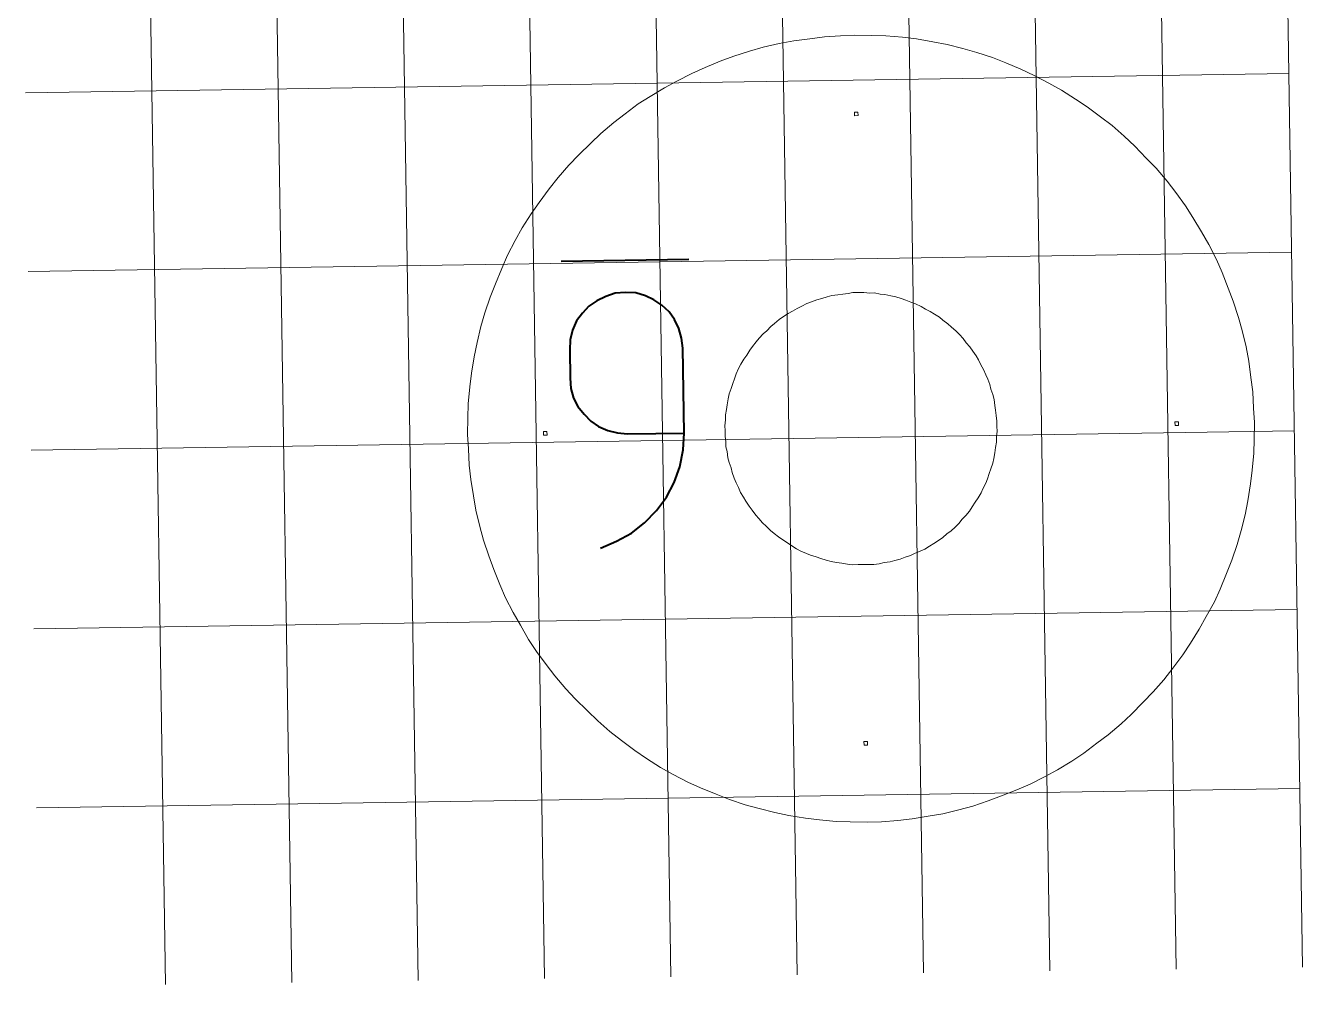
# Model space of a CAD drawing. Header units: centimetres. Extents: x -11.8 to 9.7, y -15.8 to 14.2.
# Drawn here: x -11.56 to 9.67, y -15.82 to 0.11 of the extents above; entities that cross this region are included whole.
import ezdxf

# ---------------------------------------------------------------- set-up
doc = ezdxf.new("R2010")
doc.units = ezdxf.units.CM
doc.header["$MEASUREMENT"] = 0
for name, color, linetype in [('C00-00-FF', 7, 'Continuous'), ('CBF-BF-BF', 7, 'Continuous'), ('CFF-00-00', 7, 'Continuous')]:
    doc.layers.add(name, color=color, linetype=linetype)

msp = doc.modelspace()

# ---------------------------------------------------------------- linework, layer by layer
at = {"layer": 'C00-00-FF', "color": 5, "lineweight": 13}
for points in [[(0.97263, -0.18257), (0.97263, -0.18257), (0.70343, -0.24674), (0.70343, -0.24674)], [(1.21196, -0.13894), (1.21196, -0.13894), (0.97263, -0.18257), (0.97263, -0.18257)], [(1.48161, -0.10465), (1.48161, -0.10465), (1.21196, -0.13894), (1.21196, -0.13894)], [(1.72109, -0.07109), (1.72109, -0.07109), (1.48161, -0.10465), (1.48161, -0.10465)], [(1.99079, -0.05691), (1.99079, -0.05691), (1.72109, -0.07109), (1.72109, -0.07109)], [(2.23059, -0.04319), (2.23059, -0.04319), (1.99079, -0.05691), (1.99079, -0.05691)], [(2.5109, -0.04897), (2.5109, -0.04897), (2.23059, -0.04319), (2.23059, -0.04319)], [(2.74094, -0.0555), (2.74094, -0.0555), (2.5109, -0.04897), (2.5109, -0.04897)], [(3.0213, -0.08111), (3.0213, -0.08111), (2.74094, -0.0555), (2.74094, -0.0555)], [(3.25193, -0.10776), (3.25193, -0.10776), (3.0213, -0.08111), (3.0213, -0.08111)], [(3.52253, -0.15363), (3.52253, -0.15363), (3.25193, -0.10776), (3.25193, -0.10776)], [(3.76324, -0.19997), (3.76324, -0.19997), (3.52253, -0.15363), (3.52253, -0.15363)], [(4.02437, -0.26584), (4.02437, -0.26584), (3.76324, -0.19997), (3.76324, -0.19997)], [(0.21562, -0.39418), (0.21562, -0.39418), (-0.01305, -0.47759), (-0.01305, -0.47759)], [(0.47445, -0.31004), (0.47445, -0.31004), (0.21562, -0.39418), (0.21562, -0.39418)], [(0.70343, -0.24674), (0.70343, -0.24674), (0.47445, -0.31004), (0.47445, -0.31004)], [(4.25559, -0.33242), (4.25559, -0.33242), (4.02437, -0.26584), (4.02437, -0.26584)], [(4.51676, -0.4184), (4.51676, -0.4184), (4.25559, -0.33242), (4.25559, -0.33242)], [(4.73825, -0.50499), (4.73825, -0.50499), (4.51676, -0.4184), (4.51676, -0.4184)], [(-0.26152, -0.58141), (-0.26152, -0.58141), (-0.48011, -0.68477), (-0.48011, -0.68477)], [(-0.01305, -0.47759), (-0.01305, -0.47759), (-0.26152, -0.58141), (-0.26152, -0.58141)], [(4.98994, -0.61121), (4.98994, -0.61121), (4.73825, -0.50499), (4.73825, -0.50499)], [(5.21146, -0.71791), (5.21146, -0.71791), (4.98994, -0.61121), (4.98994, -0.61121)], [(-0.72827, -0.8087), (-0.72827, -0.8087), (-0.93638, -0.92169), (-0.93638, -0.92169)], [(-0.48011, -0.68477), (-0.48011, -0.68477), (-0.72827, -0.8087), (-0.72827, -0.8087)], [(5.45366, -0.84413), (5.45366, -0.84413), (5.21146, -0.71791), (5.21146, -0.71791)], [(5.66528, -0.96103), (5.66528, -0.96103), (5.45366, -0.84413), (5.45366, -0.84413)], [(-0.93638, -0.92169), (-0.93638, -0.92169), (-1.17445, -1.06558), (-1.17445, -1.06558)], [(5.89773, -1.10726), (5.89773, -1.10726), (5.66528, -0.96103), (5.66528, -0.96103)], [(-1.37262, -1.18848), (-1.37262, -1.18848), (-1.59003, -1.3519), (-1.59003, -1.3519)], [(-1.17445, -1.06558), (-1.17445, -1.06558), (-1.37262, -1.18848), (-1.37262, -1.18848)], [(6.08966, -1.23451), (6.08966, -1.23451), (5.89773, -1.10726), (5.89773, -1.10726)], [(6.31211, -1.40098), (6.31211, -1.40098), (6.08966, -1.23451), (6.08966, -1.23451)], [(-1.59003, -1.3519), (-1.59003, -1.3519), (-1.77783, -1.49475), (-1.77783, -1.49475)], [(2.28031, -1.32264), (2.28031, -1.32264), (2.22026, -1.32355), (2.22026, -1.32355)], [(2.22026, -1.32355), (2.22026, -1.32355), (2.22118, -1.38361), (2.22118, -1.38361)], [(2.22118, -1.38361), (2.22118, -1.38361), (2.28123, -1.38269), (2.28123, -1.38269)], [(2.28123, -1.38269), (2.28123, -1.38269), (2.28031, -1.32264), (2.28031, -1.32264)], [(6.50462, -1.54808), (6.50462, -1.54808), (6.31211, -1.40098), (6.31211, -1.40098)], [(-1.99519, -1.67801), (-1.99519, -1.67801), (-2.16258, -1.84066), (-2.16258, -1.84066)], [(-1.77783, -1.49475), (-1.77783, -1.49475), (-1.99519, -1.67801), (-1.99519, -1.67801)], [(6.70737, -1.72518), (6.70737, -1.72518), (6.50462, -1.54808), (6.50462, -1.54808)], [(-2.16258, -1.84066), (-2.16258, -1.84066), (-2.35968, -2.03367), (-2.35968, -2.03367)], [(6.87981, -1.89243), (6.87981, -1.89243), (6.70737, -1.72518), (6.70737, -1.72518)], [(7.07281, -2.08953), (7.07281, -2.08953), (6.87981, -1.89243), (6.87981, -1.89243)], [(-2.35968, -2.03367), (-2.35968, -2.03367), (-2.5272, -2.20637), (-2.5272, -2.20637)], [(7.23547, -2.25719), (7.23547, -2.25719), (7.07281, -2.08953), (7.07281, -2.08953)], [(-2.5272, -2.20637), (-2.5272, -2.20637), (-2.70403, -2.40913), (-2.70403, -2.40913)], [(7.41872, -2.47429), (7.41872, -2.47429), (7.23547, -2.25719), (7.23547, -2.25719)], [(-2.70403, -2.40913), (-2.70403, -2.40913), (-2.85112, -2.60137), (-2.85112, -2.60137)], [(7.56184, -2.66209), (7.56184, -2.66209), (7.41872, -2.47429), (7.41872, -2.47429)], [(-2.85112, -2.60137), (-2.85112, -2.60137), (-3.01787, -2.82381), (-3.01787, -2.82381)], [(7.725, -2.87975), (7.725, -2.87975), (7.56184, -2.66209), (7.56184, -2.66209)], [(-3.01787, -2.82381), (-3.01787, -2.82381), (-3.15491, -3.0159), (-3.15491, -3.0159)], [(7.84816, -3.07793), (7.84816, -3.07793), (7.725, -2.87975), (7.725, -2.87975)], [(-3.15491, -3.0159), (-3.15491, -3.0159), (-3.30139, -3.24836), (-3.30139, -3.24836)], [(7.99178, -3.31573), (7.99178, -3.31573), (7.84816, -3.07793), (7.84816, -3.07793)], [(-3.30139, -3.24836), (-3.30139, -3.24836), (-3.41829, -3.46025), (-3.41829, -3.46025)], [(8.11509, -3.52394), (8.11509, -3.52394), (7.99178, -3.31573), (7.99178, -3.31573)], [(-3.41829, -3.46025), (-3.41829, -3.46025), (-3.54452, -3.70218), (-3.54452, -3.70218)], [(8.23875, -3.77211), (8.23875, -3.77211), (8.11509, -3.52394), (8.11509, -3.52394)], [(-3.54452, -3.70218), (-3.54452, -3.70218), (-3.64117, -3.92355), (-3.64117, -3.92355)], [(8.33207, -3.99058), (8.33207, -3.99058), (8.23875, -3.77211), (8.23875, -3.77211)], [(-3.64117, -3.92355), (-3.64117, -3.92355), (-3.74739, -4.17522), (-3.74739, -4.17522)], [(8.43605, -4.24912), (8.43605, -4.24912), (8.33207, -3.99058), (8.33207, -3.99058)], [(-3.74739, -4.17522), (-3.74739, -4.17522), (-3.83398, -4.39672), (-3.83398, -4.39672)], [(-3.83398, -4.39672), (-3.83398, -4.39672), (-3.91995, -4.65788), (-3.91995, -4.65788)], [(1.50819, -4.47487), (1.50819, -4.47487), (1.59794, -4.44361), (1.59794, -4.44361)], [(1.59794, -4.44361), (1.59794, -4.44361), (1.67754, -4.42228), (1.67754, -4.42228)], [(1.67754, -4.42228), (1.67754, -4.42228), (1.76702, -4.39101), (1.76702, -4.39101)], [(1.76702, -4.39101), (1.76702, -4.39101), (1.84661, -4.36968), (1.84661, -4.36968)], [(1.84661, -4.36968), (1.84661, -4.36968), (1.94646, -4.35836), (1.94646, -4.35836)], [(1.94646, -4.35836), (1.94646, -4.35836), (2.02647, -4.3471), (2.02647, -4.3471)], [(2.02647, -4.3471), (2.02647, -4.3471), (2.11626, -4.33566), (2.11626, -4.33566)], [(2.11626, -4.33566), (2.11626, -4.33566), (2.196, -4.32439), (2.196, -4.32439)], [(2.196, -4.32439), (2.196, -4.32439), (2.29601, -4.32286), (2.29601, -4.32286)], [(2.29601, -4.32286), (2.29601, -4.32286), (2.37616, -4.32164), (2.37616, -4.32164)], [(2.37616, -4.32164), (2.37616, -4.32164), (2.47632, -4.33015), (2.47632, -4.33015)], [(2.47632, -4.33015), (2.47632, -4.33015), (2.55621, -4.32894), (2.55621, -4.32894)], [(2.55621, -4.32894), (2.55621, -4.32894), (2.64647, -4.34766), (2.64647, -4.34766)], [(2.64647, -4.34766), (2.64647, -4.34766), (2.72678, -4.35622), (2.72678, -4.35622)], [(2.72678, -4.35622), (2.72678, -4.35622), (2.82709, -4.37481), (2.82709, -4.37481)], [(2.82709, -4.37481), (2.82709, -4.37481), (2.90728, -4.39369), (2.90728, -4.39369)], [(2.90728, -4.39369), (2.90728, -4.39369), (2.99769, -4.42221), (2.99769, -4.42221)], [(2.99769, -4.42221), (2.99769, -4.42221), (3.07831, -4.45088), (3.07831, -4.45088)], [(3.07831, -4.45088), (3.07831, -4.45088), (3.15867, -4.47982), (3.15867, -4.47982)], [(8.51956, -4.46773), (8.51956, -4.46773), (8.43605, -4.24912), (8.43605, -4.24912)], [(-3.91995, -4.65788), (-3.91995, -4.65788), (-3.98654, -4.8891), (-3.98654, -4.8891)], [(1.12115, -4.67106), (1.12115, -4.67106), (1.19064, -4.62977), (1.19064, -4.62977)], [(1.19064, -4.62977), (1.19064, -4.62977), (1.26992, -4.5886), (1.26992, -4.5886)], [(1.26992, -4.5886), (1.26992, -4.5886), (1.34947, -4.54743), (1.34947, -4.54743)], [(1.34947, -4.54743), (1.34947, -4.54743), (1.42876, -4.50627), (1.42876, -4.50627)], [(1.42876, -4.50627), (1.42876, -4.50627), (1.50819, -4.47487), (1.50819, -4.47487)], [(3.15867, -4.47982), (3.15867, -4.47982), (3.23902, -4.50849), (3.23902, -4.50849)], [(3.23902, -4.50849), (3.23902, -4.50849), (3.32999, -4.55711), (3.32999, -4.55711)], [(3.32999, -4.55711), (3.32999, -4.55711), (3.40045, -4.59599), (3.40045, -4.59599)], [(3.40045, -4.59599), (3.40045, -4.59599), (3.48121, -4.63498), (3.48121, -4.63498)], [(3.48121, -4.63498), (3.48121, -4.63498), (3.55182, -4.68365), (3.55182, -4.68365)], [(8.60359, -4.73662), (8.60359, -4.73662), (8.51956, -4.46773), (8.51956, -4.46773)], [(0.83441, -4.88528), (0.83441, -4.88528), (0.89369, -4.83436), (0.89369, -4.83436)], [(0.89369, -4.83436), (0.89369, -4.83436), (0.97266, -4.77308), (0.97266, -4.77308)], [(0.97266, -4.77308), (0.97266, -4.77308), (1.04201, -4.72201), (1.04201, -4.72201)], [(1.04201, -4.72201), (1.04201, -4.72201), (1.12115, -4.67106), (1.12115, -4.67106)], [(3.55182, -4.68365), (3.55182, -4.68365), (3.63274, -4.73243), (3.63274, -4.73243)], [(3.63274, -4.73243), (3.63274, -4.73243), (3.6933, -4.78151), (3.6933, -4.78151)], [(3.6933, -4.78151), (3.6933, -4.78151), (3.77437, -4.84033), (3.77437, -4.84033)], [(3.77437, -4.84033), (3.77437, -4.84033), (3.83508, -4.89949), (3.83508, -4.89949)], [(8.667, -4.95553), (8.667, -4.95553), (8.60359, -4.73662), (8.60359, -4.73662)], [(-3.98654, -4.8891), (-3.98654, -4.8891), (-4.05241, -5.14997), (-4.05241, -5.14997)], [(0.58822, -5.1391), (0.58822, -5.1391), (0.63731, -5.07828), (0.63731, -5.07828)], [(0.63731, -5.07828), (0.63731, -5.07828), (0.70634, -5.00737), (0.70634, -5.00737)], [(0.70634, -5.00737), (0.70634, -5.00737), (0.76537, -4.95646), (0.76537, -4.95646)], [(0.76537, -4.95646), (0.76537, -4.95646), (0.83441, -4.88528), (0.83441, -4.88528)], [(3.83508, -4.89949), (3.83508, -4.89949), (3.90611, -4.95846), (3.90611, -4.95846)], [(3.90611, -4.95846), (3.90611, -4.95846), (3.96708, -5.0176), (3.96708, -5.0176)], [(3.96708, -5.0176), (3.96708, -5.0176), (4.02821, -5.08652), (4.02821, -5.08652)], [(4.02821, -5.08652), (4.02821, -5.08652), (4.07927, -5.15585), (4.07927, -5.15585)], [(8.73119, -5.22473), (8.73119, -5.22473), (8.667, -4.95553), (8.667, -4.95553)], [(-4.05241, -5.14997), (-4.05241, -5.14997), (-4.09874, -5.39069), (-4.09874, -5.39069)], [(0.43154, -5.36166), (0.43154, -5.36166), (0.48031, -5.28073), (0.48031, -5.28073)], [(0.48031, -5.28073), (0.48031, -5.28073), (0.5294, -5.22018), (0.5294, -5.22018)], [(0.5294, -5.22018), (0.5294, -5.22018), (0.58822, -5.1391), (0.58822, -5.1391)], [(4.07927, -5.15585), (4.07927, -5.15585), (4.14013, -5.22478), (4.14013, -5.22478)], [(4.14013, -5.22478), (4.14013, -5.22478), (4.1912, -5.29412), (4.1912, -5.29412)], [(4.1912, -5.29412), (4.1912, -5.29412), (4.24242, -5.37327), (4.24242, -5.37327)], [(8.7748, -5.46407), (8.7748, -5.46407), (8.73119, -5.22473), (8.73119, -5.22473)], [(-4.09874, -5.39069), (-4.09874, -5.39069), (-4.14462, -5.66156), (-4.14462, -5.66156)], [(0.29494, -5.58364), (0.29494, -5.58364), (0.33382, -5.51319), (0.33382, -5.51319)], [(0.33382, -5.51319), (0.33382, -5.51319), (0.3826, -5.43226), (0.3826, -5.43226)], [(0.3826, -5.43226), (0.3826, -5.43226), (0.43154, -5.36166), (0.43154, -5.36166)], [(4.24242, -5.37327), (4.24242, -5.37327), (4.28371, -5.44275), (4.28371, -5.44275)], [(4.28371, -5.44275), (4.28371, -5.44275), (4.32488, -5.52204), (4.32488, -5.52204)], [(8.80882, -5.73372), (8.80882, -5.73372), (8.7748, -5.46407), (8.7748, -5.46407)], [(-4.14462, -5.66156), (-4.14462, -5.66156), (-4.17126, -5.89192), (-4.17126, -5.89192)], [(0.2277, -5.75481), (0.2277, -5.75481), (0.25638, -5.6742), (0.25638, -5.6742)], [(0.25638, -5.6742), (0.25638, -5.6742), (0.29494, -5.58364), (0.29494, -5.58364)], [(4.32488, -5.52204), (4.32488, -5.52204), (4.36604, -5.60159), (4.36604, -5.60159)], [(4.36604, -5.60159), (4.36604, -5.60159), (4.40737, -5.69091), (4.40737, -5.69091)], [(4.40737, -5.69091), (4.40737, -5.69091), (4.4386, -5.76031), (4.4386, -5.76031)], [(-4.17126, -5.89192), (-4.17126, -5.89192), (-4.19688, -6.17253), (-4.19688, -6.17253)], [(0.14131, -6.0062), (0.14131, -6.0062), (0.17009, -5.91551), (0.17009, -5.91551)], [(0.17009, -5.91551), (0.17009, -5.91551), (0.19877, -5.83517), (0.19877, -5.83517)], [(0.19877, -5.83517), (0.19877, -5.83517), (0.2277, -5.75481), (0.2277, -5.75481)], [(4.4386, -5.76031), (4.4386, -5.76031), (4.46986, -5.84979), (4.46986, -5.84979)], [(4.46986, -5.84979), (4.46986, -5.84979), (4.4912, -5.92965), (4.4912, -5.92965)], [(4.4912, -5.92965), (4.4912, -5.92965), (4.52246, -6.01914), (4.52246, -6.01914)], [(8.84265, -5.97321), (8.84265, -5.97321), (8.80882, -5.73372), (8.80882, -5.73372)], [(0.10412, -6.1867), (0.10412, -6.1867), (0.1227, -6.08639), (0.1227, -6.08639)], [(0.1227, -6.08639), (0.1227, -6.08639), (0.14131, -6.0062), (0.14131, -6.0062)], [(4.52246, -6.01914), (4.52246, -6.01914), (4.54379, -6.09872), (4.54379, -6.09872)], [(4.54379, -6.09872), (4.54379, -6.09872), (4.55511, -6.19858), (4.55511, -6.19858)], [(8.85683, -6.2429), (8.85683, -6.2429), (8.84265, -5.97321), (8.84265, -5.97321)], [(-4.19688, -6.17253), (-4.19688, -6.17253), (-4.20341, -6.40257), (-4.20341, -6.40257)], [(0.07683, -6.35726), (0.07683, -6.35726), (0.09529, -6.26675), (0.09529, -6.26675)], [(0.07804, -6.43715), (0.07804, -6.43715), (0.07683, -6.35726), (0.07683, -6.35726)], [(0.09529, -6.26675), (0.09529, -6.26675), (0.10412, -6.1867), (0.10412, -6.1867)], [(4.55511, -6.19858), (4.55511, -6.19858), (4.56639, -6.27859), (4.56639, -6.27859)], [(4.56639, -6.27859), (4.56639, -6.27859), (4.57782, -6.36837), (4.57782, -6.36837)], [(8.87029, -6.4827), (8.87029, -6.4827), (8.85683, -6.2429), (8.85683, -6.2429)], [(-4.20341, -6.40257), (-4.20341, -6.40257), (-4.20918, -6.68263), (-4.20918, -6.68263)], [(0.06952, -6.53731), (0.06952, -6.53731), (0.07804, -6.43715), (0.07804, -6.43715)], [(0.07073, -6.6172), (0.07073, -6.6172), (0.06952, -6.53731), (0.06952, -6.53731)], [(4.57782, -6.36837), (4.57782, -6.36837), (4.58925, -6.45817), (4.58925, -6.45817)], [(4.58925, -6.45817), (4.58925, -6.45817), (4.59061, -6.54812), (4.59061, -6.54812)], [(4.59061, -6.54812), (4.59061, -6.54812), (4.59185, -6.62828), (4.59185, -6.62828)], [(7.61003, -6.47206), (7.61003, -6.47206), (7.54997, -6.47297), (7.54997, -6.47297)], [(7.54997, -6.47297), (7.54997, -6.47297), (7.55089, -6.53303), (7.55089, -6.53303)], [(7.55089, -6.53303), (7.55089, -6.53303), (7.61095, -6.53211), (7.61095, -6.53211)], [(7.61095, -6.53211), (7.61095, -6.53211), (7.61003, -6.47206), (7.61003, -6.47206)], [(8.86478, -6.76302), (8.86478, -6.76302), (8.87029, -6.4827), (8.87029, -6.4827)], [(-4.20918, -6.68263), (-4.20918, -6.68263), (-4.19547, -6.92243), (-4.19547, -6.92243)], [(-2.88953, -6.63255), (-2.88953, -6.63255), (-2.94957, -6.63347), (-2.94957, -6.63347)], [(-2.94957, -6.63347), (-2.94957, -6.63347), (-2.94866, -6.69352), (-2.94866, -6.69352)], [(-2.94866, -6.69352), (-2.94866, -6.69352), (-2.88861, -6.69261), (-2.88861, -6.69261)], [(-2.88861, -6.69261), (-2.88861, -6.69261), (-2.88953, -6.63255), (-2.88953, -6.63255)], [(0.07226, -6.7172), (0.07226, -6.7172), (0.07073, -6.6172), (0.07073, -6.6172)], [(0.08355, -6.79721), (0.08355, -6.79721), (0.07226, -6.7172), (0.07226, -6.7172)], [(4.59185, -6.62828), (4.59185, -6.62828), (4.58332, -6.72843), (4.58332, -6.72843)], [(4.58332, -6.72843), (4.58332, -6.72843), (4.58455, -6.80833), (4.58455, -6.80833)], [(8.85824, -6.99306), (8.85824, -6.99306), (8.86478, -6.76302), (8.86478, -6.76302)], [(-4.19547, -6.92243), (-4.19547, -6.92243), (-4.18129, -7.19238), (-4.18129, -7.19238)], [(0.08492, -6.88717), (0.08492, -6.88717), (0.08355, -6.79721), (0.08355, -6.79721)], [(0.10598, -6.96674), (0.10598, -6.96674), (0.08492, -6.88717), (0.08492, -6.88717)], [(0.11757, -7.0666), (0.11757, -7.0666), (0.10598, -6.96674), (0.10598, -6.96674)], [(4.55739, -6.98868), (4.55739, -6.98868), (4.53866, -7.07894), (4.53866, -7.07894)], [(4.56581, -6.89858), (4.56581, -6.89858), (4.55739, -6.98868), (4.55739, -6.98868)], [(4.58455, -6.80833), (4.58455, -6.80833), (4.56581, -6.89858), (4.56581, -6.89858)], [(8.83236, -7.27342), (8.83236, -7.27342), (8.85824, -6.99306), (8.85824, -6.99306)], [(-4.18129, -7.19238), (-4.18129, -7.19238), (-4.15752, -7.43201), (-4.15752, -7.43201)], [(0.13889, -7.14619), (0.13889, -7.14619), (0.11757, -7.0666), (0.11757, -7.0666)], [(0.17017, -7.23594), (0.17017, -7.23594), (0.13889, -7.14619), (0.13889, -7.14619)], [(4.51978, -7.1594), (4.51978, -7.1594), (4.49126, -7.2498), (4.49126, -7.2498)], [(4.53866, -7.07894), (4.53866, -7.07894), (4.51978, -7.1594), (4.51978, -7.1594)], [(0.19149, -7.31554), (0.19149, -7.31554), (0.17017, -7.23594), (0.17017, -7.23594)], [(0.22276, -7.40503), (0.22276, -7.40503), (0.19149, -7.31554), (0.19149, -7.31554)], [(0.25415, -7.48472), (0.25415, -7.48472), (0.22276, -7.40503), (0.22276, -7.40503)], [(4.43381, -7.42084), (4.43381, -7.42084), (4.40499, -7.49114), (4.40499, -7.49114)], [(4.4626, -7.33015), (4.4626, -7.33015), (4.43381, -7.42084), (4.43381, -7.42084)], [(4.49126, -7.2498), (4.49126, -7.2498), (4.4626, -7.33015), (4.4626, -7.33015)], [(8.80598, -7.50403), (8.80598, -7.50403), (8.83236, -7.27342), (8.83236, -7.27342)], [(-4.15752, -7.43201), (-4.15752, -7.43201), (-4.11344, -7.70152), (-4.11344, -7.70152)], [(0.29531, -7.56401), (0.29531, -7.56401), (0.25415, -7.48472), (0.25415, -7.48472)], [(0.32644, -7.64344), (0.32644, -7.64344), (0.29531, -7.56401), (0.29531, -7.56401)], [(4.35636, -7.58184), (4.35636, -7.58184), (4.32728, -7.65241), (4.32728, -7.65241)], [(4.40499, -7.49114), (4.40499, -7.49114), (4.35636, -7.58184), (4.35636, -7.58184)], [(8.76025, -7.78469), (8.76025, -7.78469), (8.80598, -7.50403), (8.80598, -7.50403)], [(-4.11344, -7.70152), (-4.11344, -7.70152), (-4.06981, -7.94086), (-4.06981, -7.94086)], [(0.37766, -7.72284), (0.37766, -7.72284), (0.32644, -7.64344), (0.32644, -7.64344)], [(0.41868, -7.79207), (0.41868, -7.79207), (0.37766, -7.72284), (0.37766, -7.72284)], [(0.46991, -7.87146), (0.46991, -7.87146), (0.41868, -7.79207), (0.41868, -7.79207)], [(4.22956, -7.80394), (4.22956, -7.80394), (4.18079, -7.88459), (4.18079, -7.88459)], [(4.27849, -7.73307), (4.27849, -7.73307), (4.22956, -7.80394), (4.22956, -7.80394)], [(4.32728, -7.65241), (4.32728, -7.65241), (4.27849, -7.73307), (4.27849, -7.73307)], [(8.71378, -8.01536), (8.71378, -8.01536), (8.76025, -7.78469), (8.76025, -7.78469)], [(-4.06981, -7.94086), (-4.06981, -7.94086), (-4.00564, -8.20979), (-4.00564, -8.20979)], [(0.52096, -7.94054), (0.52096, -7.94054), (0.46991, -7.87146), (0.46991, -7.87146)], [(0.58224, -8.01978), (0.58224, -8.01978), (0.52096, -7.94054), (0.52096, -7.94054)], [(0.63316, -8.07881), (0.63316, -8.07881), (0.58224, -8.01978), (0.58224, -8.01978)], [(4.07314, -8.02623), (4.07314, -8.02623), (4.01401, -8.0872), (4.01401, -8.0872)], [(4.13186, -7.95547), (4.13186, -7.95547), (4.07314, -8.02623), (4.07314, -8.02623)], [(4.18079, -7.88459), (4.18079, -7.88459), (4.13186, -7.95547), (4.13186, -7.95547)], [(8.64764, -8.27648), (8.64764, -8.27648), (8.71378, -8.01536), (8.71378, -8.01536)], [(-4.00564, -8.20979), (-4.00564, -8.20979), (-3.94207, -8.43876), (-3.94207, -8.43876)], [(0.69429, -8.148), (0.69429, -8.148), (0.63316, -8.07881), (0.63316, -8.07881)], [(0.75525, -8.20713), (0.75525, -8.20713), (0.69429, -8.148), (0.69429, -8.148)], [(0.82617, -8.27591), (0.82617, -8.27591), (0.75525, -8.20713), (0.75525, -8.20713)], [(0.88698, -8.32499), (0.88698, -8.32499), (0.82617, -8.27591), (0.82617, -8.27591)], [(3.89587, -8.21893), (3.89587, -8.21893), (3.82695, -8.28005), (3.82695, -8.28005)], [(3.95502, -8.15822), (3.95502, -8.15822), (3.89587, -8.21893), (3.89587, -8.21893)], [(4.01401, -8.0872), (4.01401, -8.0872), (3.95502, -8.15822), (3.95502, -8.15822)], [(8.58131, -8.50745), (8.58131, -8.50745), (8.64764, -8.27648), (8.64764, -8.27648)], [(-3.94207, -8.43876), (-3.94207, -8.43876), (-3.85821, -8.69759), (-3.85821, -8.69759)], [(0.958, -8.38398), (0.958, -8.38398), (0.88698, -8.32499), (0.88698, -8.32499)], [(1.02861, -8.4329), (1.02861, -8.4329), (0.958, -8.38398), (0.958, -8.38398)], [(1.10953, -8.48168), (1.10953, -8.48168), (1.02861, -8.4329), (1.02861, -8.4329)], [(1.18014, -8.53062), (1.18014, -8.53062), (1.10953, -8.48168), (1.10953, -8.48168)], [(3.61935, -8.44331), (3.61935, -8.44331), (3.54022, -8.49454), (3.54022, -8.49454)], [(3.68869, -8.39223), (3.68869, -8.39223), (3.61935, -8.44331), (3.61935, -8.44331)], [(3.75761, -8.33111), (3.75761, -8.33111), (3.68869, -8.39223), (3.68869, -8.39223)], [(3.82695, -8.28005), (3.82695, -8.28005), (3.75761, -8.33111), (3.75761, -8.33111)], [(-3.85821, -8.69759), (-3.85821, -8.69759), (-3.7748, -8.92652), (-3.7748, -8.92652)], [(1.26106, -8.57939), (1.26106, -8.57939), (1.18014, -8.53062), (1.18014, -8.53062)], [(1.33152, -8.61827), (1.33152, -8.61827), (1.26106, -8.57939), (1.26106, -8.57939)], [(1.42208, -8.65684), (1.42208, -8.65684), (1.33152, -8.61827), (1.33152, -8.61827)], [(1.49265, -8.68592), (1.49265, -8.68592), (1.42208, -8.65684), (1.42208, -8.65684)], [(1.58304, -8.71445), (1.58304, -8.71445), (1.49265, -8.68592), (1.49265, -8.68592)], [(3.15291, -8.69045), (3.15291, -8.69045), (3.06342, -8.72199), (3.06342, -8.72199)], [(3.22256, -8.65948), (3.22256, -8.65948), (3.15291, -8.69045), (3.15291, -8.69045)], [(3.31189, -8.61816), (3.31189, -8.61816), (3.22256, -8.65948), (3.22256, -8.65948)], [(3.39158, -8.58677), (3.39158, -8.58677), (3.31189, -8.61816), (3.31189, -8.61816)], [(3.47073, -8.53555), (3.47073, -8.53555), (3.39158, -8.58677), (3.39158, -8.58677)], [(3.54022, -8.49454), (3.54022, -8.49454), (3.47073, -8.53555), (3.47073, -8.53555)], [(8.49534, -8.76886), (8.49534, -8.76886), (8.58131, -8.50745), (8.58131, -8.50745)], [(1.66367, -8.74338), (1.66367, -8.74338), (1.58304, -8.71445), (1.58304, -8.71445)], [(1.75407, -8.7719), (1.75407, -8.7719), (1.66367, -8.74338), (1.66367, -8.74338)], [(1.83428, -8.79078), (1.83428, -8.79078), (1.75407, -8.7719), (1.75407, -8.7719)], [(1.92453, -8.80925), (1.92453, -8.80925), (1.83428, -8.79078), (1.83428, -8.79078)], [(2.01463, -8.81791), (2.01463, -8.81791), (1.92453, -8.80925), (1.92453, -8.80925)], [(2.10515, -8.83664), (2.10515, -8.83664), (2.01463, -8.81791), (2.01463, -8.81791)], [(2.18519, -8.84521), (2.18519, -8.84521), (2.10515, -8.83664), (2.10515, -8.83664)], [(2.28519, -8.84368), (2.28519, -8.84368), (2.18519, -8.84521), (2.18519, -8.84521)], [(2.36509, -8.84246), (2.36509, -8.84246), (2.28519, -8.84368), (2.28519, -8.84368)], [(2.45531, -8.84108), (2.45531, -8.84108), (2.36509, -8.84246), (2.36509, -8.84246)], [(2.54525, -8.83971), (2.54525, -8.83971), (2.45531, -8.84108), (2.45531, -8.84108)], [(2.63505, -8.82854), (2.63505, -8.82854), (2.54525, -8.83971), (2.54525, -8.83971)], [(2.71463, -8.80721), (2.71463, -8.80721), (2.63505, -8.82854), (2.63505, -8.82854)], [(2.81448, -8.79565), (2.81448, -8.79565), (2.71463, -8.80721), (2.71463, -8.80721)], [(2.89434, -8.77458), (2.89434, -8.77458), (2.81448, -8.79565), (2.81448, -8.79565)], [(2.98398, -8.7531), (2.98398, -8.7531), (2.89434, -8.77458), (2.89434, -8.77458)], [(3.06342, -8.72199), (3.06342, -8.72199), (2.98398, -8.7531), (2.98398, -8.7531)], [(8.40849, -8.99009), (8.40849, -8.99009), (8.49534, -8.76886), (8.49534, -8.76886)], [(-3.7748, -8.92652), (-3.7748, -8.92652), (-3.67097, -9.17474), (-3.67097, -9.17474)], [(8.30267, -9.25182), (8.30267, -9.25182), (8.40849, -8.99009), (8.40849, -8.99009)], [(-3.67097, -9.17474), (-3.67097, -9.17474), (-3.5774, -9.39346), (-3.5774, -9.39346)], [(8.20588, -9.4634), (8.20588, -9.4634), (8.30267, -9.25182), (8.30267, -9.25182)], [(-3.5774, -9.39346), (-3.5774, -9.39346), (-3.45373, -9.64163), (-3.45373, -9.64163)], [(8.06934, -9.7055), (8.06934, -9.7055), (8.20588, -9.4634), (8.20588, -9.4634)], [(-3.45373, -9.64163), (-3.45373, -9.64163), (-3.33041, -9.84985), (-3.33041, -9.84985)], [(7.95271, -9.91739), (7.95271, -9.91739), (8.06934, -9.7055), (8.06934, -9.7055)], [(-3.33041, -9.84985), (-3.33041, -9.84985), (-3.19685, -10.08782), (-3.19685, -10.08782)], [(7.80622, -10.14957), (7.80622, -10.14957), (7.95271, -9.91739), (7.95271, -9.91739)], [(-3.19685, -10.08782), (-3.19685, -10.08782), (-3.0639, -10.28583), (-3.0639, -10.28583)], [(7.67923, -10.34151), (7.67923, -10.34151), (7.80622, -10.14957), (7.80622, -10.14957)], [(-3.0639, -10.28583), (-3.0639, -10.28583), (-2.90048, -10.50322), (-2.90048, -10.50322)], [(7.51249, -10.56422), (7.51249, -10.56422), (7.67923, -10.34151), (7.67923, -10.34151)], [(-2.90048, -10.50322), (-2.90048, -10.50322), (-2.75763, -10.69103), (-2.75763, -10.69103)], [(7.36539, -10.75646), (7.36539, -10.75646), (7.51249, -10.56422), (7.51249, -10.56422)], [(-2.75763, -10.69103), (-2.75763, -10.69103), (-2.57411, -10.9084), (-2.57411, -10.9084)], [(7.18855, -10.9592), (7.18855, -10.9592), (7.36539, -10.75646), (7.36539, -10.75646)], [(-2.57411, -10.9084), (-2.57411, -10.9084), (-2.42151, -11.07594), (-2.42151, -11.07594)], [(7.02103, -11.13164), (7.02103, -11.13164), (7.18855, -10.9592), (7.18855, -10.9592)], [(-2.42151, -11.07594), (-2.42151, -11.07594), (-2.21846, -11.27287), (-2.21846, -11.27287)], [(6.8241, -11.33471), (6.8241, -11.33471), (7.02103, -11.13164), (7.02103, -11.13164)], [(-2.21846, -11.27287), (-2.21846, -11.27287), (-2.04601, -11.44039), (-2.04601, -11.44039)], [(-2.04601, -11.44039), (-2.04601, -11.44039), (-1.84326, -11.61723), (-1.84326, -11.61723)], [(6.65656, -11.4873), (6.65656, -11.4873), (6.8241, -11.33471), (6.8241, -11.33471)], [(-1.84326, -11.61723), (-1.84326, -11.61723), (-1.65102, -11.76433), (-1.65102, -11.76433)], [(6.25138, -11.81368), (6.25138, -11.81368), (6.43919, -11.67083), (6.43919, -11.67083)], [(6.43919, -11.67083), (6.43919, -11.67083), (6.65656, -11.4873), (6.65656, -11.4873)], [(-1.65102, -11.76433), (-1.65102, -11.76433), (-1.42831, -11.93107), (-1.42831, -11.93107)], [(2.44019, -11.78198), (2.44019, -11.78198), (2.38014, -11.7829), (2.38014, -11.7829)], [(2.38014, -11.7829), (2.38014, -11.7829), (2.38105, -11.84267), (2.38105, -11.84267)], [(2.38105, -11.84267), (2.38105, -11.84267), (2.44111, -11.84176), (2.44111, -11.84176)], [(2.44111, -11.84176), (2.44111, -11.84176), (2.44019, -11.78198), (2.44019, -11.78198)], [(6.03372, -11.97683), (6.03372, -11.97683), (6.25138, -11.81368), (6.25138, -11.81368)], [(-1.42831, -11.93107), (-1.42831, -11.93107), (-1.23622, -12.06812), (-1.23622, -12.06812)], [(-1.23622, -12.06812), (-1.23622, -12.06812), (-1.00403, -12.21461), (-1.00403, -12.21461)], [(5.8357, -12.11005), (5.8357, -12.11005), (6.03372, -11.97683), (6.03372, -11.97683)], [(-1.00403, -12.21461), (-1.00403, -12.21461), (-0.79214, -12.33123), (-0.79214, -12.33123)], [(5.38953, -12.36693), (5.38953, -12.36693), (5.5979, -12.25367), (5.5979, -12.25367)], [(5.5979, -12.25367), (5.5979, -12.25367), (5.8357, -12.11005), (5.8357, -12.11005)], [(-0.79214, -12.33123), (-0.79214, -12.33123), (-0.55021, -12.45773), (-0.55021, -12.45773)], [(-0.55021, -12.45773), (-0.55021, -12.45773), (-0.33863, -12.55452), (-0.33863, -12.55452)], [(4.92289, -12.58391), (4.92289, -12.58391), (5.14135, -12.4906), (5.14135, -12.4906)], [(5.14135, -12.4906), (5.14135, -12.4906), (5.38953, -12.36693), (5.38953, -12.36693)], [(-0.33863, -12.55452), (-0.33863, -12.55452), (-0.07689, -12.66033), (-0.07689, -12.66033)], [(-0.07689, -12.66033), (-0.07689, -12.66033), (0.14433, -12.74719), (0.14433, -12.74719)], [(4.44574, -12.77139), (4.44574, -12.77139), (4.66436, -12.68788), (4.66436, -12.68788)], [(4.66436, -12.68788), (4.66436, -12.68788), (4.92289, -12.58391), (4.92289, -12.58391)], [(0.14433, -12.74719), (0.14433, -12.74719), (0.40576, -12.83315), (0.40576, -12.83315)], [(0.40576, -12.83315), (0.40576, -12.83315), (0.637, -12.89948), (0.637, -12.89948)], [(0.637, -12.89948), (0.637, -12.89948), (0.89785, -12.96562), (0.89785, -12.96562)], [(3.68875, -12.98303), (3.68875, -12.98303), (3.95766, -12.91884), (3.95766, -12.91884)], [(3.95766, -12.91884), (3.95766, -12.91884), (4.18691, -12.85527), (4.18691, -12.85527)], [(4.18691, -12.85527), (4.18691, -12.85527), (4.44574, -12.77139), (4.44574, -12.77139)], [(0.89785, -12.96562), (0.89785, -12.96562), (1.12878, -13.0121), (1.12878, -13.0121)], [(1.12878, -13.0121), (1.12878, -13.0121), (1.40944, -13.05781), (1.40944, -13.05781)], [(1.40944, -13.05781), (1.40944, -13.05781), (1.63979, -13.0842), (1.63979, -13.0842)], [(1.63979, -13.0842), (1.63979, -13.0842), (1.92041, -13.11008), (1.92041, -13.11008)], [(1.92041, -13.11008), (1.92041, -13.11008), (2.15046, -13.11635), (2.15046, -13.11635)], [(2.15046, -13.11635), (2.15046, -13.11635), (2.43051, -13.12213), (2.43051, -13.12213)], [(2.43051, -13.12213), (2.43051, -13.12213), (2.67073, -13.11846), (2.67073, -13.11846)], [(2.67073, -13.11846), (2.67073, -13.11846), (2.94026, -13.09448), (2.94026, -13.09448)], [(2.94026, -13.09448), (2.94026, -13.09448), (3.1799, -13.07072), (3.1799, -13.07072)], [(3.1799, -13.07072), (3.1799, -13.07072), (3.4494, -13.02663), (3.4494, -13.02663)], [(3.4494, -13.02663), (3.4494, -13.02663), (3.68875, -12.98303), (3.68875, -12.98303)]]:
    msp.add_open_spline(points, degree=3, dxfattribs=at)
at = {"layer": 'CBF-BF-BF', "color": 9, "lineweight": 9}
for points in [[(1.26917, -15.66033), (1.26917, -15.66033), (0.81522, 14.03726), (0.81522, 14.03726)], [(3.36909, -15.62823), (3.36909, -15.62823), (2.91513, 14.06935), (2.91513, 14.06935)], [(5.469, -15.59613), (5.469, -15.59613), (5.01505, 14.10146), (5.01505, 14.10146)], [(7.5689, -15.56403), (7.5689, -15.56403), (7.11495, 14.13355), (7.11495, 14.13355)], [(9.66882, -15.53193), (9.66882, -15.53193), (9.21486, 14.16565), (9.21486, 14.16565)], [(-9.23038, -15.82082), (-9.23038, -15.82082), (-9.68433, 13.87675), (-9.68433, 13.87675)], [(-7.13047, -15.78872), (-7.13047, -15.78872), (-7.58442, 13.90886), (-7.58442, 13.90886)], [(-5.03056, -15.75662), (-5.03056, -15.75662), (-5.48452, 13.94095), (-5.48452, 13.94095)], [(-2.93065, -15.72453), (-2.93065, -15.72453), (-3.3846, 13.97306), (-3.3846, 13.97306)], [(-0.83073, -15.69242), (-0.83073, -15.69242), (-1.28468, 14.00515), (-1.28468, 14.00515)], [(-11.55728, -1.00413), (-11.55728, -1.00413), (9.44185, -0.68315), (9.44185, -0.68315)], [(-11.51188, -3.9739), (-11.51188, -3.9739), (9.48724, -3.65291), (9.48724, -3.65291)], [(-11.46648, -6.94365), (-11.46648, -6.94365), (9.53263, -6.62266), (9.53263, -6.62266)], [(-11.42109, -9.9134), (-11.42109, -9.9134), (9.57803, -9.59242), (9.57803, -9.59242)], [(-11.37569, -12.88317), (-11.37569, -12.88317), (9.62343, -12.56218), (9.62343, -12.56218)]]:
    msp.add_open_spline(points, degree=3, dxfattribs=at)
at = {"layer": 'CFF-00-00', "color": 1, "lineweight": 40}
for points in [[(-0.53288, -3.77601), (-0.53288, -3.77601), (-2.65273, -3.80842), (-2.65273, -3.80842)], [(-1.91382, -4.38721), (-1.91382, -4.38721), (-2.06275, -4.4596), (-2.06275, -4.4596)], [(-1.75453, -4.33475), (-1.75453, -4.33475), (-1.91382, -4.38721), (-1.91382, -4.38721)], [(-1.58458, -4.32211), (-1.58458, -4.32211), (-1.75453, -4.33475), (-1.75453, -4.33475)], [(-1.41458, -4.32956), (-1.41458, -4.32956), (-1.58458, -4.32211), (-1.58458, -4.32211)], [(-1.25375, -4.37712), (-1.25375, -4.37712), (-1.41458, -4.32956), (-1.41458, -4.32956)], [(-1.11274, -4.44508), (-1.11274, -4.44508), (-1.25375, -4.37712), (-1.25375, -4.37712)], [(-0.9812, -4.53304), (-0.9812, -4.53304), (-1.11274, -4.44508), (-1.11274, -4.44508)], [(-2.29963, -4.66328), (-2.29963, -4.66328), (-2.39766, -4.7947), (-2.39766, -4.7947)], [(-2.19127, -4.55154), (-2.19127, -4.55154), (-2.29963, -4.66328), (-2.29963, -4.66328)], [(-2.06275, -4.4596), (-2.06275, -4.4596), (-2.19127, -4.55154), (-2.19127, -4.55154)], [(-0.85968, -4.64127), (-0.85968, -4.64127), (-0.9812, -4.53304), (-0.9812, -4.53304)], [(-0.76775, -4.76979), (-0.76775, -4.76979), (-0.85968, -4.64127), (-0.85968, -4.64127)], [(-2.39766, -4.7947), (-2.39766, -4.7947), (-2.46521, -4.94577), (-2.46521, -4.94577)], [(-0.69535, -4.91872), (-0.69535, -4.91872), (-0.76775, -4.76979), (-0.76775, -4.76979)], [(-2.46521, -4.94577), (-2.46521, -4.94577), (-2.50296, -5.10644), (-2.50296, -5.10644)], [(-0.65295, -5.07815), (-0.65295, -5.07815), (-0.69535, -4.91872), (-0.69535, -4.91872)], [(-0.63025, -5.24769), (-0.63025, -5.24769), (-0.65295, -5.07815), (-0.65295, -5.07815)], [(-2.50296, -5.10644), (-2.50296, -5.10644), (-2.51015, -5.27643), (-2.51015, -5.27643)], [(-2.51015, -5.27643), (-2.51015, -5.27643), (-2.50297, -5.74654), (-2.50297, -5.74654)], [(-0.60869, -6.65776), (-0.60869, -6.65776), (-0.63025, -5.24769), (-0.63025, -5.24769)], [(-2.50297, -5.74654), (-2.50297, -5.74654), (-2.49058, -5.91623), (-2.49058, -5.91623)], [(-2.49058, -5.91623), (-2.49058, -5.91623), (-2.44793, -6.07567), (-2.44793, -6.07567)], [(-2.44793, -6.07567), (-2.44793, -6.07567), (-2.37596, -6.21456), (-2.37596, -6.21456)], [(-2.37596, -6.21456), (-2.37596, -6.21456), (-2.27396, -6.34318), (-2.27396, -6.34318)], [(-2.27396, -6.34318), (-2.27396, -6.34318), (-2.16208, -6.46135), (-2.16208, -6.46135)], [(-2.16208, -6.46135), (-2.16208, -6.46135), (-2.0308, -6.54931), (-2.0308, -6.54931)], [(-2.0308, -6.54931), (-2.0308, -6.54931), (-1.87973, -6.61712), (-1.87973, -6.61712)], [(-1.87973, -6.61712), (-1.87973, -6.61712), (-1.71907, -6.65461), (-1.71907, -6.65461)], [(-1.71907, -6.65461), (-1.71907, -6.65461), (-1.54866, -6.67213), (-1.54866, -6.67213)], [(-1.54866, -6.67213), (-1.54866, -6.67213), (-0.60869, -6.65776), (-0.60869, -6.65776)], [(-0.62452, -6.93797), (-0.62452, -6.93797), (-0.60869, -6.65776), (-0.60869, -6.65776)], [(-0.6803, -7.21877), (-0.6803, -7.21877), (-0.62452, -6.93797), (-0.62452, -6.93797)], [(-0.77633, -7.48036), (-0.77633, -7.48036), (-0.6803, -7.21877), (-0.6803, -7.21877)], [(-0.90256, -7.72229), (-0.90256, -7.72229), (-0.77633, -7.48036), (-0.77633, -7.48036)], [(-1.06929, -7.945), (-1.06929, -7.945), (-0.90256, -7.72229), (-0.90256, -7.72229)], [(-1.26625, -8.14806), (-1.26625, -8.14806), (-1.06929, -7.945), (-1.06929, -7.945)], [(-1.48349, -8.32126), (-1.48349, -8.32126), (-1.26625, -8.14806), (-1.26625, -8.14806)], [(-1.99994, -8.56916), (-1.99994, -8.56916), (-1.7315, -8.45499), (-1.7315, -8.45499)], [(-1.7315, -8.45499), (-1.7315, -8.45499), (-1.48349, -8.32126), (-1.48349, -8.32126)]]:
    msp.add_open_spline(points, degree=3, dxfattribs=at)

doc.saveas('drawing.dxf')
